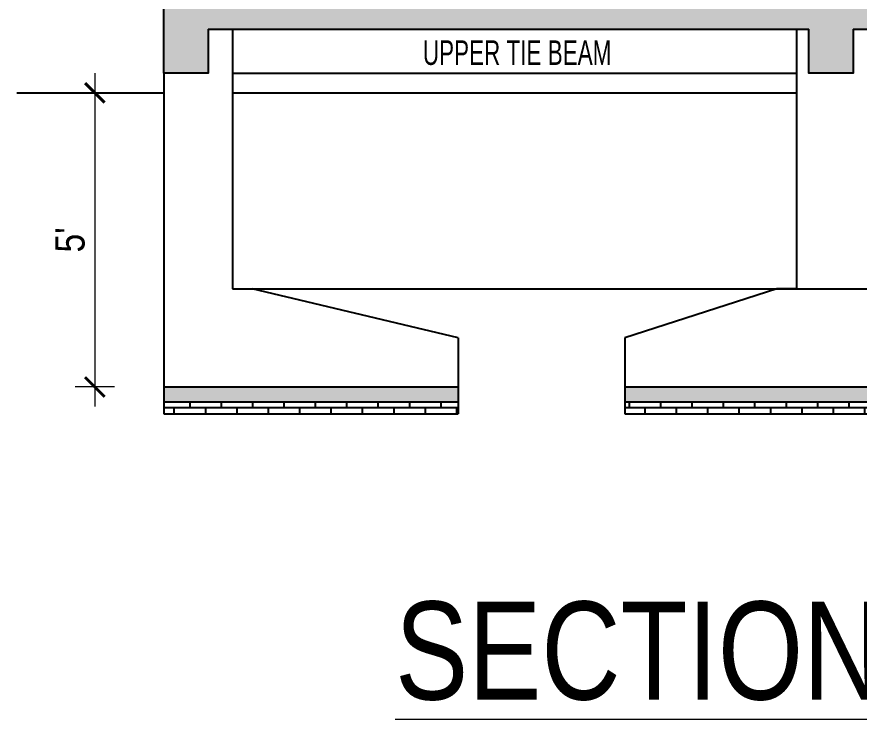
# Model space of a CAD drawing. Header units: inches. Extents: x -10117506 to -5032697, y -6529230 to -3253155.
# Drawn here: x -5057363.2 to -5057191.5, y -3256747.8 to -3256604.5 of the extents above; entities that cross this region are included whole.
import ezdxf

# ---------------------------------------------------------------- set-up
doc = ezdxf.new("R2010")
doc.units = ezdxf.units.IN
doc.header["$LTSCALE"] = 2
doc.header["$MEASUREMENT"] = 0
doc.header["$PDMODE"] = 34
doc.layers.get('0').update_dxf_attribs({"linetype": 'CONTINUOUS'})
doc.layers.get('DEFPOINTS').update_dxf_attribs({"color": 141, "linetype": 'CONTINUOUS'})
for name, color, linetype, lineweight in [('Annotate-Bold.w', 187, 'CONTINUOUS', 18), ('DIM 1-100', 4, 'CONTINUOUS', 13), ('Door-Window', 47, 'CONTINUOUS', 15), ('Text-100.w', 254, 'CONTINUOUS', 9)]:
    doc.layers.add(name, color=color, linetype=linetype, lineweight=lineweight)
doc.styles.add('Arial', font='arial.ttf', dxfattribs={"width": 0.8, "height": 12})
doc.styles.get("Standard").update_dxf_attribs({"font": 'ARIALN.TTF'})
doc.dimstyles.new('1 by 96', dxfattribs={"dimtxt": 6, "dimasz": 4, "dimexe": 4, "dimexo": 4, "dimgap": 2, "dimtad": 1, "dimdec": 0, "dimzin": 0, "dimdsep": 46, "dimlunit": 4, "dimtxsty": 'Standard', "dimblk": 'ARCHTICK', "dimcen": 0, "dimdle": 4, "dimadec": 0, "dimazin": 0, "dimtfac": 1, "dimtdec": 0, "dimtix": 1, "dimtofl": 0, "dimtmove": 1, "dimatfit": 3, "dimldrblk": 'ARCHTICK', "dimfxl": 4, "dimfxlon": 1, "dimtolj": 1, "dimtzin": 0, "dimlwd": -1, "dimlwe": -1, "dimarcsym": 0})

# ---------------------------------------------------------------- blocks, each defined once
blk = doc.blocks.new('_ArchTick')
at = {"color": 0, "linetype": 'ByBlock', "const_width": 0.15}
blk.add_lwpolyline([(-0.5, -0.5), (0.5, 0.5)], dxfattribs=at)
blk = doc.blocks.new('*D2157')
at = {"layer": 'DEFPOINTS', "color": 0, "ltscale": 0.5, "transparency": 16777216}
for p in [(-5057333.21, -3256620), (-5057347.3, -3256680), (-5057333.21, -3256680)]:
    blk.add_point(p, dxfattribs=at)
at = {"layer": 'DIM 1-100', "color": 0, "ltscale": 0.5, "transparency": 16777216}
for p, q in [((-5057347.3, -3256616), (-5057347.3, -3256684)), ((-5057343.3, -3256620), (-5057351.3, -3256620)), ((-5057343.3, -3256680), (-5057351.3, -3256680))]:
    blk.add_line(p, q, dxfattribs=at)
at = {"layer": 'DIM 1-100', "color": 0, "ltscale": 0.5, "transparency": 16777216, "xscale": 4, "yscale": 4, "zscale": 4}
for p, rotation in [((-5057347.3, -3256620), 90), ((-5057347.3, -3256680), 270)]:
    blk.add_blockref('_ArchTick', p, dxfattribs=dict(at, rotation=rotation))
at = {"layer": 'DIM 1-100', "color": 0, "ltscale": 0.5, "transparency": 16777216, "insert": (-5057352.35, -3256650), "char_height": 6, "attachment_point": 5, "rotation": 90}
blk.add_mtext("\\A1;5'", dxfattribs=at)

msp = doc.modelspace()

# ---------------------------------------------------------------- hatches: boundary and pattern name
at = {"ltscale": 0.5}
h = msp.add_hatch(dxfattribs=at)
h.set_pattern_fill('AR-CONC', color=256, style=0)
h.set_pattern_definition([(50, (-10771.1005, 4592.638), (7.172601826, -0.62752135), [0.75, -8.25]), (355, (-10771.1005, 4592.638), (-1.387513336, 7.521921337), [0.6, -6.6]), (100.4514, (-10770.503, 4592.586), (5.785093817, 6.894395421), [0.6374019, -7.01142112]), (46.1842, (-10771.1005, 4594.638), (10.672410486, -1.655190143), [1.125, -12.375]), (96.6356, (-10770.211, 4594.5), (9.346627055, 9.741178709), [0.95610288, -10.51713]), (351.1842, (-10771.1, 4594.638), (9.346619451, 9.74118601), [0.9, -9.9]), (21, (-10770.1005, 4594.138), (5.969070521, -4.0261889067), [0.75, -8.25]), (326, (-10770.1005, 4594.138), (2.433153319, 7.2515004505), [0.6, -6.6]), (71.4514, (-10769.603, 4593.803), (8.402226286, 3.225304967), [0.6374019, -7.01142112]), (37.5, (-10771.1005, 4592.6382), (0.1215985532, 3.3289385383), [0, -6.52, 0, -6.7, 0, -6.625]), (7.5, (-10771.1005, 4592.6382), (2.6306953744, 3.9441171188), [0, -3.82, 0, -6.37, 0, -2.525]), (327.5, (-10773.3305, 4592.6382), (5.3382243617, -0.2255487173), [0, -2.5, 0, -7.8, 0, -10.35]), (317.5, (-10774.3305, 4592.6382), (5.8318616934, 1.0010498233), [0, -3.25, 0, -5.18, 0, -7.35])])
h.paths.add_polyline_path([(-5057273.21, -3256680), (-5057333.21, -3256680), (-5057333.21, -3256683), (-5057273.21, -3256683)])
h.paths.add_polyline_path([(-5057155.21, -3256680), (-5057239.21, -3256680), (-5057239.21, -3256683), (-5057155.21, -3256683)])
h.paths.add_polyline_path([(-5057044.18, -3256680), (-5057104.18, -3256680), (-5057104.18, -3256683), (-5057044.18, -3256683)])
h = msp.add_hatch(dxfattribs=at)
h.set_pattern_fill('AR-B816', color=256, scale=0.4, style=0)
h.set_pattern_definition([(0, (-10771.1005, 4592.6382), (0, 3.2), []), (90, (-10771.1005, 4592.6382), (-3.2, 3.2), [3.2, -3.2])])
h.paths.add_polyline_path([(-5057273.21, -3256683), (-5057333.21, -3256683), (-5057333.21, -3256685.5), (-5057273.21, -3256685.5)])
h.paths.add_polyline_path([(-5057155.21, -3256683), (-5057239.21, -3256683), (-5057239.21, -3256685.5), (-5057155.21, -3256685.5)])
h.paths.add_polyline_path([(-5057044.18, -3256683), (-5057104.18, -3256683), (-5057104.18, -3256685.5), (-5057044.18, -3256685.5)])
at = {"layer": 'Door-Window', "linetype": 'ByBlock'}
h = msp.add_hatch(dxfattribs=at)
h.set_pattern_fill('AR-CONC', color=256)
h.set_pattern_definition([(50, (19335.599, 2800.1), (7.172601826, -0.62752135), [0.75, -8.25]), (355, (19335.599, 2800.1), (-1.387513336, 7.521921337), [0.6, -6.6]), (100.45144446, (19336.197, 2800.0476), (5.785088467, 6.89439991), [0.63740192, -7.01142112]), (46.1842, (19335.599, 2802.1), (10.672413307, -1.655192808), [1.125, -12.375]), (96.63563549, (19336.489, 2801.962), (9.346619457, 9.741186008), [0.95610342, -10.5171376]), (351.184164, (19335.599, 2802.1), (9.34661945, 9.741186003), [0.9, -9.90000001]), (21, (19336.599, 2801.6), (5.969070521, -4.0261889067), [0.75, -8.25]), (326, (19336.599, 2801.6), (2.433153319, 7.2515004505), [0.6, -6.6]), (71.45144474, (19337.097, 2801.2644), (8.402223767, 3.225311528), [0.6374019, -7.01142112]), (37.5, (19335.5992, 2800.1), (0.1215985532, 3.3289385383), [0, -6.52, 0, -6.7, 0, -6.625]), (7.5, (19335.5992, 2800.1), (2.6306953744, 3.9441171188), [0, -3.82, 0, -6.37, 0, -2.525]), (327.5, (19333.3692, 2800.1), (5.3382243617, -0.2255487173), [0, -2.5, 0, -7.8, 0, -10.35]), (317.5, (19332.3692, 2800.1), (5.8318616934, 1.0010498233), [0, -3.25, 0, -5.18, 0, -7.35])])
h.paths.add_polyline_path([(-5057324.21, -3256607), (-5057201.71, -3256607), (-5057201.71, -3256616), (-5057192.71, -3256616), (-5057192.71, -3256607), (-5057167.67, -3256607), (-5057087.67, -3256551), (-5057044.18, -3256551), (-5057044.18, -3256546), (-5057099.24, -3256546), (-5057099.24, -3256553), (-5057109.24, -3256553), (-5057109.24, -3256560), (-5057119.24, -3256560), (-5057119.24, -3256567), (-5057129.24, -3256567), (-5057129.24, -3256574), (-5057139.24, -3256574), (-5057139.24, -3256581), (-5057149.24, -3256581), (-5057149.24, -3256588), (-5057159.24, -3256588), (-5057159.24, -3256595), (-5057169.24, -3256595), (-5057169.24, -3256602), (-5057333.21, -3256602), (-5057333.21, -3256616), (-5057324.21, -3256616)])

# ---------------------------------------------------------------- linework, layer by layer
at = {"ltscale": 0.5}
for p, q in [((-5057324.21, -3256607), (-5057201.71, -3256607)), ((-5057319.21, -3256607), (-5057319.21, -3256660)), ((-5057204.21, -3256607), (-5057204.21, -3256660)), ((-5057192.71, -3256607), (-5057053.18, -3256607)), ((-5057333.21, -3256616), (-5057333.21, -3256685.5)), ((-5057319.21, -3256616), (-5057204.21, -3256616)), ((-5057363.21, -3256620), (-5057333.21, -3256620)), ((-5057319.21, -3256620), (-5057204.21, -3256620)), ((-5057319.21, -3256660), (-5057315.21, -3256660)), ((-5057319.21, -3256660), (-5057204.21, -3256660)), ((-5057273.21, -3256670), (-5057315.21, -3256660)), ((-5057208.21, -3256660), (-5057239.21, -3256670)), ((-5057204.21, -3256660), (-5057208.21, -3256660)), ((-5057204.21, -3256660), (-5057058.18, -3256660)), ((-5057273.21, -3256670), (-5057273.21, -3256680)), ((-5057239.21, -3256670), (-5057239.21, -3256685.5)), ((-5057333.21, -3256680), (-5057273.21, -3256680)), ((-5057273.21, -3256680), (-5057273.21, -3256685.5)), ((-5057239.21, -3256680), (-5057155.21, -3256680)), ((-5057333.21, -3256683), (-5057273.21, -3256683)), ((-5057239.21, -3256683), (-5057155.21, -3256683)), ((-5057333.21, -3256685.5), (-5057273.21, -3256685.5)), ((-5057333.21, -3256685.5), (-5057273.21, -3256685.5)), ((-5057239.21, -3256685.5), (-5057155.21, -3256685.5)), ((-5057239.21, -3256685.5), (-5057155.21, -3256685.5))]:
    msp.add_line(p, q, dxfattribs=at)
for points in [[(-5057324.21, -3256607), (-5057324.21, -3256616), (-5057333.21, -3256616), (-5057333.21, -3256602), (-5057324.21, -3256602)], [(-5057192.71, -3256607), (-5057192.71, -3256616), (-5057201.71, -3256616), (-5057201.71, -3256607)]]:
    msp.add_lwpolyline(points, dxfattribs=at)

# ---------------------------------------------------------------- texts
at = {"layer": 'Annotate-Bold.w', "ltscale": 0.005, "insert": (-5057261.2, -3256609.3), "char_height": 5, "width": 82.6277, "attachment_point": 2, "style": 'Arial'}
msp.add_mtext('\\A1;{\\fArial Narrow|b0|i0|c0|p34;UPPER TIE BEAM}', dxfattribs=at)
at = {"layer": 'Text-100.w', "insert": (-5057197.29, -3256723.77), "char_height": 20, "attachment_point": 2, "style": 'Arial'}
msp.add_mtext_dynamic_manual_height_columns('{\\LSECTION AT X-X}', width=940.9712, gutter_width=100, heights=[0], dxfattribs=at)

# ---------------------------------------------------------------- dimensions: what is measured, and where the dimension line sits
at = {"layer": 'DIM 1-100', "ltscale": 0.5}
dim = msp.add_linear_dim(base=(-5057347.3, -3256680), p1=(-5057333.21, -3256620), p2=(-5057333.21, -3256680), angle=90, dimstyle='1 by 96', dxfattribs=at)
dim.commit()
dim.dimension.update_dxf_attribs({"geometry": '*D2157', "text_midpoint": (-5057352.35, -3256650)})

doc.saveas('drawing.dxf')
